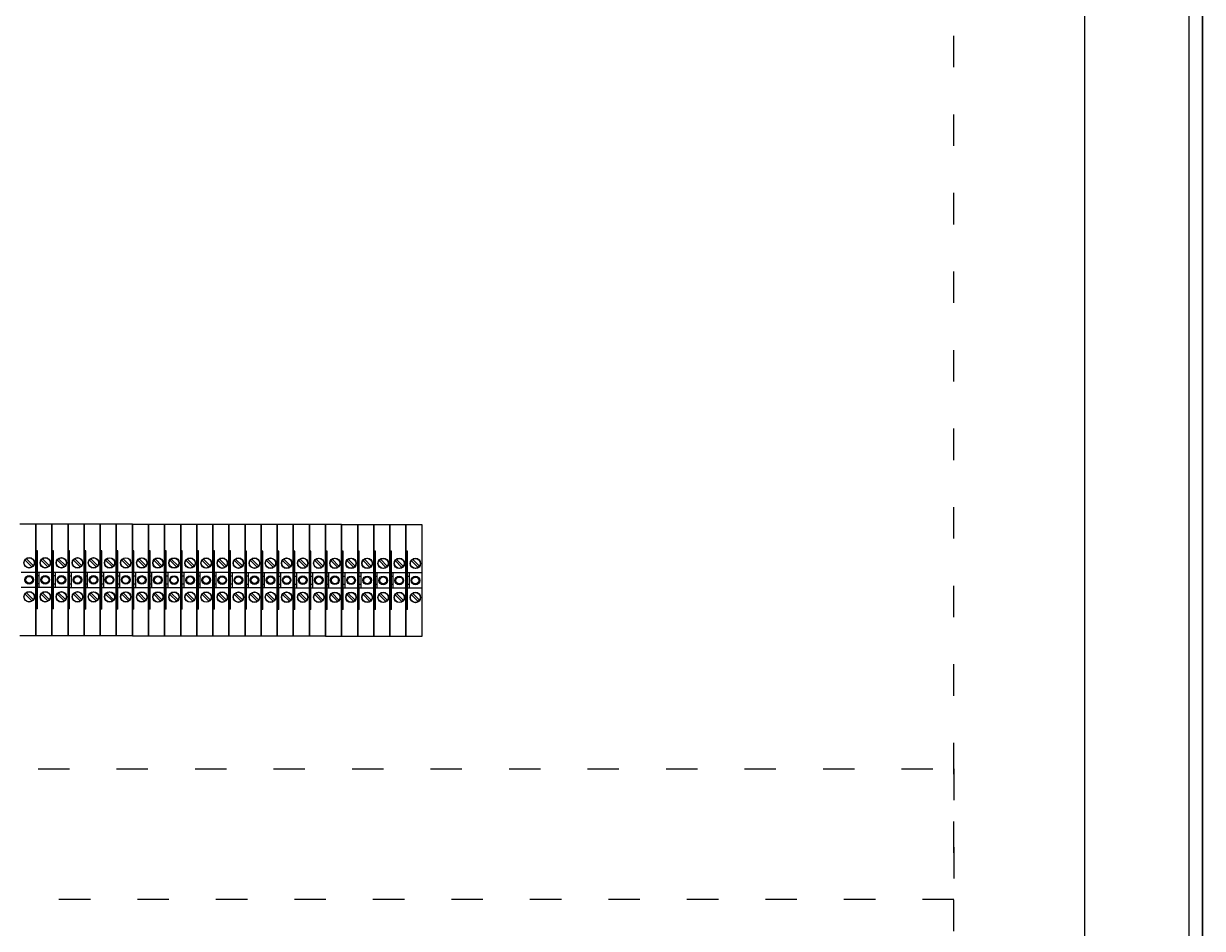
# Model space of a CAD drawing. Header units: millimetres. Extents: x 14879 to 38758, y -20740 to 1136.
# Drawn here: x 36266.6 to 36717.1, y -1366.2 to -1020.7 of the extents above; entities that cross this region are included whole.
import ezdxf

# ---------------------------------------------------------------- set-up
doc = ezdxf.new("R2010")
doc.units = ezdxf.units.MM
doc.linetypes.add('ACAD_ISO03W100', pattern=[30, 12, -18])
doc.linetypes.add('DOT', pattern=[0.559539, 0, -0.27977, 0, -0.27977])
doc.layers.add('1', color=7, linetype='Continuous')

msp = doc.modelspace()

# ---------------------------------------------------------------- linework, layer by layer
for p, q in [((36717.11, 288.21), (36717.11, -1666.79)), ((36717.11, -1711.79), (36717.11, 288.21)), ((36712.11, -1706.79), (36712.11, 283.21)), ((36672.11, 243.21), (36672.11, -1666.79))]:
    msp.add_line(p, q)
at = {"color": 1, "linetype": 'ACAD_ISO03W100'}
for points in [[(36622.12, -361.79), (36672.11, -361.79), (36672.11, -1487.35), (36622.12, -1487.35)], [(35912.11, -1355.22), (35912.11, -1305.23), (36622.12, -1305.23), (36622.12, -1355.22)]]:
    msp.add_lwpolyline(points, close=True, dxfattribs=at)
at = {"layer": '1', "color": 7}
for p, q in [((36271.28, -1211.85), (36265.13, -1211.85)), ((36271.28, -1254.38), (36271.28, -1211.85)), ((36271.28, -1211.85), (36271.28, -1221.98)), ((36277.43, -1211.85), (36271.28, -1211.85)), ((36277.43, -1254.38), (36277.43, -1211.85)), ((36277.43, -1211.87), (36277.43, -1221.99)), ((36283.58, -1211.87), (36277.43, -1211.87)), ((36283.58, -1254.39), (36283.58, -1211.87)), ((36283.58, -1211.88), (36283.58, -1222)), ((36289.73, -1211.88), (36283.58, -1211.88)), ((36289.73, -1254.4), (36289.73, -1211.88)), ((36289.73, -1211.89), (36289.73, -1222.02)), ((36295.88, -1211.89), (36289.73, -1211.89)), ((36295.88, -1254.42), (36295.88, -1211.89)), ((36295.88, -1211.9), (36295.88, -1222.03)), ((36302.03, -1211.9), (36295.88, -1211.9)), ((36302.03, -1254.43), (36302.03, -1211.9)), ((36302.03, -1211.9), (36302.03, -1222.03)), ((36308.18, -1211.9), (36302.03, -1211.9)), ((36308.18, -1254.43), (36308.18, -1211.9)), ((36308.18, -1211.92), (36308.18, -1222.04)), ((36314.33, -1211.92), (36308.18, -1211.92)), ((36314.33, -1254.44), (36314.33, -1211.92)), ((36314.33, -1211.93), (36314.33, -1222.05)), ((36320.48, -1211.93), (36314.33, -1211.93)), ((36320.48, -1254.45), (36320.48, -1211.93)), ((36320.48, -1211.94), (36320.48, -1222.07)), ((36326.63, -1211.94), (36320.48, -1211.94)), ((36326.63, -1254.47), (36326.63, -1211.94)), ((36326.63, -1211.95), (36326.63, -1222.08)), ((36332.78, -1211.95), (36326.63, -1211.95)), ((36332.78, -1254.48), (36332.78, -1211.95)), ((36332.78, -1211.95), (36332.78, -1222.08)), ((36338.93, -1211.95), (36332.78, -1211.95)), ((36338.93, -1254.48), (36338.93, -1211.95)), ((36338.93, -1211.97), (36338.93, -1222.09)), ((36345.08, -1211.97), (36338.93, -1211.97)), ((36345.08, -1254.49), (36345.08, -1211.97)), ((36345.08, -1211.98), (36345.08, -1222.1)), ((36351.23, -1211.98), (36345.08, -1211.98)), ((36351.23, -1254.5), (36351.23, -1211.98)), ((36351.23, -1211.99), (36351.23, -1222.12)), ((36357.38, -1211.99), (36351.23, -1211.99)), ((36357.38, -1254.52), (36357.38, -1211.99)), ((36357.38, -1212), (36357.38, -1222.13)), ((36363.53, -1212), (36357.38, -1212)), ((36363.53, -1254.53), (36363.53, -1212)), ((36363.53, -1212), (36363.53, -1222.13)), ((36369.68, -1212), (36363.53, -1212)), ((36369.68, -1254.53), (36369.68, -1212)), ((36369.68, -1212.02), (36369.68, -1222.14)), ((36375.83, -1212.02), (36369.68, -1212.02)), ((36375.83, -1254.54), (36375.83, -1212.02)), ((36375.83, -1212.03), (36375.83, -1222.15)), ((36381.98, -1212.03), (36375.83, -1212.03)), ((36381.98, -1254.55), (36381.98, -1212.03)), ((36381.98, -1212.04), (36381.98, -1222.17)), ((36388.13, -1212.04), (36381.98, -1212.04)), ((36388.13, -1254.57), (36388.13, -1212.04)), ((36388.13, -1212.05), (36388.13, -1222.18)), ((36394.28, -1212.05), (36388.13, -1212.05)), ((36394.28, -1254.58), (36394.28, -1212.05)), ((36394.28, -1212.05), (36394.28, -1222.18)), ((36400.43, -1212.05), (36394.28, -1212.05)), ((36400.43, -1254.58), (36400.43, -1212.05)), ((36400.43, -1212.07), (36400.43, -1222.19)), ((36406.58, -1212.07), (36400.43, -1212.07)), ((36406.58, -1254.59), (36406.58, -1212.07)), ((36406.58, -1212.08), (36406.58, -1222.2)), ((36412.73, -1212.08), (36406.58, -1212.08)), ((36412.73, -1254.6), (36412.73, -1212.08)), ((36412.73, -1212.09), (36412.73, -1222.22)), ((36418.88, -1212.09), (36412.73, -1212.09)), ((36418.88, -1254.62), (36418.88, -1212.09)), ((36267.69, -1225.07), (36270.26, -1227.64)), ((36271.88, -1221.98), (36271.28, -1221.98)), ((36271.28, -1221.98), (36271.28, -1244.23)), ((36271.88, -1244.23), (36271.88, -1221.98)), ((36273.84, -1225.07), (36276.41, -1227.64)), ((36278.03, -1221.99), (36277.43, -1221.99)), ((36277.43, -1221.99), (36277.43, -1244.24)), ((36278.03, -1244.24), (36278.03, -1221.99)), ((36279.99, -1225.08), (36282.56, -1227.65)), ((36284.18, -1222), (36283.58, -1222)), ((36283.58, -1222), (36283.58, -1244.25)), ((36284.18, -1244.25), (36284.18, -1222)), ((36286.14, -1225.1), (36288.71, -1227.67)), ((36290.33, -1222.02), (36289.73, -1222.02)), ((36289.73, -1222.02), (36289.73, -1244.27)), ((36290.33, -1244.27), (36290.33, -1222.02)), ((36292.29, -1225.11), (36294.86, -1227.68)), ((36296.48, -1222.03), (36295.88, -1222.03)), ((36295.88, -1222.03), (36295.88, -1244.28)), ((36296.48, -1244.28), (36296.48, -1222.03)), ((36298.44, -1225.12), (36301.01, -1227.69)), ((36302.63, -1222.03), (36302.03, -1222.03)), ((36302.03, -1222.03), (36302.03, -1244.28)), ((36302.63, -1244.28), (36302.63, -1222.03)), ((36304.59, -1225.12), (36307.16, -1227.69)), ((36308.78, -1222.04), (36308.18, -1222.04)), ((36308.18, -1222.04), (36308.18, -1244.29)), ((36308.78, -1244.29), (36308.78, -1222.04)), ((36310.74, -1225.13), (36313.31, -1227.7)), ((36314.93, -1222.05), (36314.33, -1222.05)), ((36314.33, -1222.05), (36314.33, -1244.3)), ((36314.93, -1244.3), (36314.93, -1222.05)), ((36316.89, -1225.15), (36319.46, -1227.72)), ((36321.08, -1222.07), (36320.48, -1222.07)), ((36320.48, -1222.07), (36320.48, -1244.32)), ((36321.08, -1244.32), (36321.08, -1222.07)), ((36323.04, -1225.16), (36325.61, -1227.73)), ((36327.23, -1222.08), (36326.63, -1222.08)), ((36326.63, -1222.08), (36326.63, -1244.33)), ((36327.23, -1244.33), (36327.23, -1222.08)), ((36329.19, -1225.17), (36331.76, -1227.74)), ((36333.38, -1222.08), (36332.78, -1222.08)), ((36332.78, -1222.08), (36332.78, -1244.33)), ((36333.38, -1244.33), (36333.38, -1222.08)), ((36335.34, -1225.17), (36337.91, -1227.74)), ((36339.53, -1222.09), (36338.93, -1222.09)), ((36338.93, -1222.09), (36338.93, -1244.34)), ((36339.53, -1244.34), (36339.53, -1222.09)), ((36341.49, -1225.18), (36344.06, -1227.75)), ((36345.68, -1222.1), (36345.08, -1222.1)), ((36345.08, -1222.1), (36345.08, -1244.35)), ((36345.68, -1244.35), (36345.68, -1222.1)), ((36347.64, -1225.2), (36350.21, -1227.77)), ((36351.83, -1222.12), (36351.23, -1222.12)), ((36351.23, -1222.12), (36351.23, -1244.37)), ((36351.83, -1244.37), (36351.83, -1222.12)), ((36353.79, -1225.21), (36356.36, -1227.78)), ((36357.98, -1222.13), (36357.38, -1222.13)), ((36357.38, -1222.13), (36357.38, -1244.38)), ((36357.98, -1244.38), (36357.98, -1222.13)), ((36359.94, -1225.22), (36362.51, -1227.79)), ((36364.13, -1222.13), (36363.53, -1222.13)), ((36363.53, -1222.13), (36363.53, -1244.38)), ((36364.13, -1244.38), (36364.13, -1222.13)), ((36366.09, -1225.22), (36368.66, -1227.79)), ((36370.28, -1222.14), (36369.68, -1222.14)), ((36369.68, -1222.14), (36369.68, -1244.39)), ((36370.28, -1244.39), (36370.28, -1222.14)), ((36372.24, -1225.23), (36374.81, -1227.8)), ((36376.43, -1222.15), (36375.83, -1222.15)), ((36375.83, -1222.15), (36375.83, -1244.4)), ((36376.43, -1244.4), (36376.43, -1222.15)), ((36378.39, -1225.25), (36380.96, -1227.82)), ((36382.58, -1222.17), (36381.98, -1222.17)), ((36381.98, -1222.17), (36381.98, -1244.42)), ((36382.58, -1244.42), (36382.58, -1222.17)), ((36384.54, -1225.26), (36387.11, -1227.83)), ((36388.73, -1222.18), (36388.13, -1222.18)), ((36388.13, -1222.18), (36388.13, -1244.43)), ((36388.73, -1244.43), (36388.73, -1222.18)), ((36390.69, -1225.27), (36393.26, -1227.84)), ((36394.88, -1222.18), (36394.28, -1222.18)), ((36394.28, -1222.18), (36394.28, -1244.43)), ((36394.88, -1244.43), (36394.88, -1222.18)), ((36396.84, -1225.27), (36399.41, -1227.84)), ((36401.03, -1222.19), (36400.43, -1222.19)), ((36400.43, -1222.19), (36400.43, -1244.44)), ((36401.03, -1244.44), (36401.03, -1222.19)), ((36402.99, -1225.28), (36405.56, -1227.85)), ((36407.18, -1222.2), (36406.58, -1222.2)), ((36406.58, -1222.2), (36406.58, -1244.45)), ((36407.18, -1244.45), (36407.18, -1222.2)), ((36409.14, -1225.3), (36411.71, -1227.87)), ((36413.33, -1222.22), (36412.73, -1222.22)), ((36412.73, -1222.22), (36412.73, -1244.47)), ((36413.33, -1244.47), (36413.33, -1222.22)), ((36415.29, -1225.31), (36417.86, -1227.88)), ((36269.76, -1228.14), (36267.19, -1225.57)), ((36275.91, -1228.14), (36273.34, -1225.57)), ((36282.06, -1228.15), (36279.49, -1225.58)), ((36288.21, -1228.16), (36285.64, -1225.59)), ((36294.36, -1228.17), (36291.79, -1225.6)), ((36300.51, -1228.19), (36297.94, -1225.62)), ((36306.66, -1228.19), (36304.09, -1225.62)), ((36312.81, -1228.2), (36310.24, -1225.63)), ((36318.96, -1228.21), (36316.39, -1225.64)), ((36325.11, -1228.22), (36322.54, -1225.65)), ((36331.26, -1228.24), (36328.69, -1225.67)), ((36337.41, -1228.24), (36334.84, -1225.67)), ((36343.56, -1228.25), (36340.99, -1225.68)), ((36349.71, -1228.26), (36347.14, -1225.69)), ((36355.86, -1228.27), (36353.29, -1225.7)), ((36362.01, -1228.29), (36359.44, -1225.72)), ((36368.16, -1228.29), (36365.59, -1225.72)), ((36374.31, -1228.3), (36371.74, -1225.73)), ((36380.46, -1228.31), (36377.89, -1225.74)), ((36386.61, -1228.32), (36384.04, -1225.75)), ((36392.76, -1228.34), (36390.19, -1225.77)), ((36398.91, -1228.34), (36396.34, -1225.77)), ((36405.06, -1228.35), (36402.49, -1225.78)), ((36411.21, -1228.36), (36408.64, -1225.79)), ((36417.36, -1228.37), (36414.79, -1225.8)), ((36271.28, -1230.25), (36265.73, -1230.25)), ((36277.43, -1230.25), (36271.88, -1230.25)), ((36271.88, -1231.5), (36272.6, -1231.5)), ((36272.6, -1231.5), (36272.6, -1230.25)), ((36272.6, -1234.7), (36272.6, -1231.5)), ((36283.58, -1230.27), (36278.03, -1230.27)), ((36278.03, -1231.52), (36278.75, -1231.52)), ((36278.75, -1231.52), (36278.75, -1230.27)), ((36278.75, -1234.72), (36278.75, -1231.52)), ((36289.73, -1230.28), (36284.18, -1230.28)), ((36284.18, -1231.53), (36284.9, -1231.53)), ((36284.9, -1231.53), (36284.9, -1230.28)), ((36284.9, -1234.73), (36284.9, -1231.53)), ((36295.88, -1230.29), (36290.33, -1230.29)), ((36290.33, -1231.54), (36291.05, -1231.54)), ((36291.05, -1231.54), (36291.05, -1230.29)), ((36291.05, -1234.74), (36291.05, -1231.54)), ((36302.03, -1230.3), (36296.48, -1230.3)), ((36296.48, -1231.55), (36297.2, -1231.55)), ((36297.2, -1231.55), (36297.2, -1230.3)), ((36297.2, -1234.75), (36297.2, -1231.55)), ((36308.18, -1230.3), (36302.63, -1230.3)), ((36302.63, -1231.55), (36303.35, -1231.55)), ((36303.35, -1231.55), (36303.35, -1230.3)), ((36303.35, -1234.75), (36303.35, -1231.55)), ((36314.33, -1230.32), (36308.78, -1230.32)), ((36308.78, -1231.57), (36309.5, -1231.57)), ((36309.5, -1231.57), (36309.5, -1230.32)), ((36309.5, -1234.77), (36309.5, -1231.57)), ((36320.48, -1230.33), (36314.93, -1230.33)), ((36314.93, -1231.58), (36315.65, -1231.58)), ((36315.65, -1231.58), (36315.65, -1230.33)), ((36315.65, -1234.78), (36315.65, -1231.58)), ((36326.63, -1230.34), (36321.08, -1230.34)), ((36321.08, -1231.59), (36321.8, -1231.59)), ((36321.8, -1231.59), (36321.8, -1230.34)), ((36321.8, -1234.79), (36321.8, -1231.59)), ((36332.78, -1230.35), (36327.23, -1230.35)), ((36327.23, -1231.6), (36327.95, -1231.6)), ((36327.95, -1231.6), (36327.95, -1230.35)), ((36327.95, -1234.8), (36327.95, -1231.6)), ((36338.93, -1230.35), (36333.38, -1230.35)), ((36333.38, -1231.6), (36334.1, -1231.6)), ((36334.1, -1231.6), (36334.1, -1230.35)), ((36334.1, -1234.8), (36334.1, -1231.6)), ((36345.08, -1230.37), (36339.53, -1230.37)), ((36339.53, -1231.62), (36340.25, -1231.62)), ((36340.25, -1231.62), (36340.25, -1230.37)), ((36340.25, -1234.82), (36340.25, -1231.62)), ((36351.23, -1230.38), (36345.68, -1230.38)), ((36345.68, -1231.63), (36346.4, -1231.63)), ((36346.4, -1231.63), (36346.4, -1230.38)), ((36346.4, -1234.83), (36346.4, -1231.63)), ((36357.38, -1230.39), (36351.83, -1230.39)), ((36351.83, -1231.64), (36352.55, -1231.64)), ((36352.55, -1231.64), (36352.55, -1230.39)), ((36352.55, -1234.84), (36352.55, -1231.64)), ((36363.53, -1230.4), (36357.98, -1230.4)), ((36357.98, -1231.65), (36358.7, -1231.65)), ((36358.7, -1231.65), (36358.7, -1230.4)), ((36358.7, -1234.85), (36358.7, -1231.65)), ((36369.68, -1230.4), (36364.13, -1230.4)), ((36364.13, -1231.65), (36364.85, -1231.65)), ((36364.85, -1231.65), (36364.85, -1230.4)), ((36364.85, -1234.85), (36364.85, -1231.65)), ((36375.83, -1230.42), (36370.28, -1230.42)), ((36370.28, -1231.67), (36371, -1231.67)), ((36371, -1231.67), (36371, -1230.42)), ((36371, -1234.87), (36371, -1231.67)), ((36381.98, -1230.43), (36376.43, -1230.43)), ((36376.43, -1231.68), (36377.15, -1231.68)), ((36377.15, -1231.68), (36377.15, -1230.43)), ((36377.15, -1234.88), (36377.15, -1231.68)), ((36388.13, -1230.44), (36382.58, -1230.44)), ((36382.58, -1231.69), (36383.3, -1231.69)), ((36383.3, -1231.69), (36383.3, -1230.44)), ((36383.3, -1234.89), (36383.3, -1231.69)), ((36394.28, -1230.45), (36388.73, -1230.45)), ((36388.73, -1231.7), (36389.45, -1231.7)), ((36389.45, -1231.7), (36389.45, -1230.45)), ((36389.45, -1234.9), (36389.45, -1231.7)), ((36400.43, -1230.45), (36394.88, -1230.45)), ((36394.88, -1231.7), (36395.6, -1231.7)), ((36395.6, -1231.7), (36395.6, -1230.45)), ((36395.6, -1234.9), (36395.6, -1231.7)), ((36406.58, -1230.47), (36401.03, -1230.47)), ((36401.03, -1231.72), (36401.75, -1231.72)), ((36401.75, -1231.72), (36401.75, -1230.47)), ((36401.75, -1234.92), (36401.75, -1231.72)), ((36412.73, -1230.48), (36407.18, -1230.48)), ((36407.18, -1231.73), (36407.9, -1231.73)), ((36407.9, -1231.73), (36407.9, -1230.48)), ((36407.9, -1234.93), (36407.9, -1231.73)), ((36418.88, -1230.49), (36413.33, -1230.49)), ((36413.33, -1231.74), (36414.05, -1231.74)), ((36414.05, -1231.74), (36414.05, -1230.49)), ((36414.05, -1234.94), (36414.05, -1231.74)), ((36265.73, -1235.95), (36271.28, -1235.95)), ((36269.76, -1241.14), (36267.19, -1238.57)), ((36267.69, -1238.07), (36270.26, -1240.64)), ((36272.6, -1234.7), (36271.88, -1234.7)), ((36271.88, -1235.95), (36277.43, -1235.95)), ((36272.6, -1235.95), (36272.6, -1234.7)), ((36275.91, -1241.14), (36273.34, -1238.57)), ((36273.84, -1238.07), (36276.41, -1240.64)), ((36278.75, -1234.72), (36278.03, -1234.72)), ((36278.03, -1235.97), (36283.58, -1235.97)), ((36278.75, -1235.97), (36278.75, -1234.72)), ((36282.06, -1241.15), (36279.49, -1238.58)), ((36279.99, -1238.08), (36282.56, -1240.65)), ((36284.9, -1234.73), (36284.18, -1234.73)), ((36284.18, -1235.98), (36289.73, -1235.98)), ((36284.9, -1235.98), (36284.9, -1234.73)), ((36288.21, -1241.16), (36285.64, -1238.59)), ((36286.14, -1238.1), (36288.71, -1240.67)), ((36291.05, -1234.74), (36290.33, -1234.74)), ((36290.33, -1235.99), (36295.88, -1235.99)), ((36291.05, -1235.99), (36291.05, -1234.74)), ((36294.36, -1241.17), (36291.79, -1238.6)), ((36292.29, -1238.11), (36294.86, -1240.68)), ((36297.2, -1234.75), (36296.48, -1234.75)), ((36296.48, -1236), (36302.03, -1236)), ((36297.2, -1236), (36297.2, -1234.75)), ((36300.51, -1241.19), (36297.94, -1238.62)), ((36298.44, -1238.12), (36301.01, -1240.69)), ((36303.35, -1234.75), (36302.63, -1234.75)), ((36302.63, -1236), (36308.18, -1236)), ((36303.35, -1236), (36303.35, -1234.75)), ((36306.66, -1241.19), (36304.09, -1238.62)), ((36304.59, -1238.12), (36307.16, -1240.69)), ((36309.5, -1234.77), (36308.78, -1234.77)), ((36308.78, -1236.02), (36314.33, -1236.02)), ((36309.5, -1236.02), (36309.5, -1234.77)), ((36312.81, -1241.2), (36310.24, -1238.63)), ((36310.74, -1238.13), (36313.31, -1240.7)), ((36315.65, -1234.78), (36314.93, -1234.78)), ((36314.93, -1236.03), (36320.48, -1236.03)), ((36315.65, -1236.03), (36315.65, -1234.78)), ((36318.96, -1241.21), (36316.39, -1238.64)), ((36316.89, -1238.15), (36319.46, -1240.72)), ((36321.8, -1234.79), (36321.08, -1234.79)), ((36321.08, -1236.04), (36326.63, -1236.04)), ((36321.8, -1236.04), (36321.8, -1234.79)), ((36325.11, -1241.22), (36322.54, -1238.65)), ((36323.04, -1238.16), (36325.61, -1240.73)), ((36327.95, -1234.8), (36327.23, -1234.8)), ((36327.23, -1236.05), (36332.78, -1236.05)), ((36327.95, -1236.05), (36327.95, -1234.8)), ((36331.26, -1241.24), (36328.69, -1238.67)), ((36329.19, -1238.17), (36331.76, -1240.74)), ((36334.1, -1234.8), (36333.38, -1234.8)), ((36333.38, -1236.05), (36338.93, -1236.05)), ((36334.1, -1236.05), (36334.1, -1234.8)), ((36337.41, -1241.24), (36334.84, -1238.67)), ((36335.34, -1238.17), (36337.91, -1240.74)), ((36340.25, -1234.82), (36339.53, -1234.82)), ((36339.53, -1236.07), (36345.08, -1236.07)), ((36340.25, -1236.07), (36340.25, -1234.82)), ((36343.56, -1241.25), (36340.99, -1238.68)), ((36341.49, -1238.18), (36344.06, -1240.75)), ((36346.4, -1234.83), (36345.68, -1234.83)), ((36345.68, -1236.08), (36351.23, -1236.08)), ((36346.4, -1236.08), (36346.4, -1234.83)), ((36349.71, -1241.26), (36347.14, -1238.69)), ((36347.64, -1238.2), (36350.21, -1240.77)), ((36352.55, -1234.84), (36351.83, -1234.84)), ((36351.83, -1236.09), (36357.38, -1236.09)), ((36352.55, -1236.09), (36352.55, -1234.84)), ((36355.86, -1241.27), (36353.29, -1238.7)), ((36353.79, -1238.21), (36356.36, -1240.78)), ((36358.7, -1234.85), (36357.98, -1234.85)), ((36357.98, -1236.1), (36363.53, -1236.1)), ((36358.7, -1236.1), (36358.7, -1234.85)), ((36362.01, -1241.29), (36359.44, -1238.72)), ((36359.94, -1238.22), (36362.51, -1240.79)), ((36364.85, -1234.85), (36364.13, -1234.85)), ((36364.13, -1236.1), (36369.68, -1236.1)), ((36364.85, -1236.1), (36364.85, -1234.85)), ((36368.16, -1241.29), (36365.59, -1238.72)), ((36366.09, -1238.22), (36368.66, -1240.79)), ((36371, -1234.87), (36370.28, -1234.87)), ((36370.28, -1236.12), (36375.83, -1236.12)), ((36371, -1236.12), (36371, -1234.87)), ((36374.31, -1241.3), (36371.74, -1238.73)), ((36372.24, -1238.23), (36374.81, -1240.8)), ((36377.15, -1234.88), (36376.43, -1234.88)), ((36376.43, -1236.13), (36381.98, -1236.13)), ((36377.15, -1236.13), (36377.15, -1234.88)), ((36380.46, -1241.31), (36377.89, -1238.74)), ((36378.39, -1238.25), (36380.96, -1240.82)), ((36383.3, -1234.89), (36382.58, -1234.89)), ((36382.58, -1236.14), (36388.13, -1236.14)), ((36383.3, -1236.14), (36383.3, -1234.89)), ((36386.61, -1241.32), (36384.04, -1238.75)), ((36384.54, -1238.26), (36387.11, -1240.83)), ((36389.45, -1234.9), (36388.73, -1234.9)), ((36388.73, -1236.15), (36394.28, -1236.15)), ((36389.45, -1236.15), (36389.45, -1234.9)), ((36392.76, -1241.34), (36390.19, -1238.77)), ((36390.69, -1238.27), (36393.26, -1240.84)), ((36395.6, -1234.9), (36394.88, -1234.9)), ((36394.88, -1236.15), (36400.43, -1236.15)), ((36395.6, -1236.15), (36395.6, -1234.9)), ((36398.91, -1241.34), (36396.34, -1238.77)), ((36396.84, -1238.27), (36399.41, -1240.84)), ((36401.75, -1234.92), (36401.03, -1234.92)), ((36401.03, -1236.17), (36406.58, -1236.17)), ((36401.75, -1236.17), (36401.75, -1234.92)), ((36405.06, -1241.35), (36402.49, -1238.78)), ((36402.99, -1238.28), (36405.56, -1240.85)), ((36407.9, -1234.93), (36407.18, -1234.93)), ((36407.18, -1236.18), (36412.73, -1236.18)), ((36407.9, -1236.18), (36407.9, -1234.93)), ((36411.21, -1241.36), (36408.64, -1238.79)), ((36409.14, -1238.3), (36411.71, -1240.87)), ((36414.05, -1234.94), (36413.33, -1234.94)), ((36413.33, -1236.19), (36418.88, -1236.19)), ((36414.05, -1236.19), (36414.05, -1234.94)), ((36417.36, -1241.37), (36414.79, -1238.8)), ((36415.29, -1238.31), (36417.86, -1240.88)), ((36271.88, -1244.23), (36271.28, -1244.23)), ((36271.28, -1244.23), (36271.28, -1254.38)), ((36278.03, -1244.24), (36277.43, -1244.24)), ((36277.43, -1244.24), (36277.43, -1254.39)), ((36284.18, -1244.25), (36283.58, -1244.25)), ((36283.58, -1244.25), (36283.58, -1254.4)), ((36290.33, -1244.27), (36289.73, -1244.27)), ((36289.73, -1244.27), (36289.73, -1254.42)), ((36296.48, -1244.28), (36295.88, -1244.28)), ((36295.88, -1244.28), (36295.88, -1254.43)), ((36302.63, -1244.28), (36302.03, -1244.28)), ((36302.03, -1244.28), (36302.03, -1254.43)), ((36308.78, -1244.29), (36308.18, -1244.29)), ((36308.18, -1244.29), (36308.18, -1254.44)), ((36314.93, -1244.3), (36314.33, -1244.3)), ((36314.33, -1244.3), (36314.33, -1254.45)), ((36321.08, -1244.32), (36320.48, -1244.32)), ((36320.48, -1244.32), (36320.48, -1254.47)), ((36327.23, -1244.33), (36326.63, -1244.33)), ((36326.63, -1244.33), (36326.63, -1254.48)), ((36333.38, -1244.33), (36332.78, -1244.33)), ((36332.78, -1244.33), (36332.78, -1254.48)), ((36339.53, -1244.34), (36338.93, -1244.34)), ((36338.93, -1244.34), (36338.93, -1254.49)), ((36345.68, -1244.35), (36345.08, -1244.35)), ((36345.08, -1244.35), (36345.08, -1254.5)), ((36351.83, -1244.37), (36351.23, -1244.37)), ((36351.23, -1244.37), (36351.23, -1254.52)), ((36357.98, -1244.38), (36357.38, -1244.38)), ((36357.38, -1244.38), (36357.38, -1254.53)), ((36364.13, -1244.38), (36363.53, -1244.38)), ((36363.53, -1244.38), (36363.53, -1254.53)), ((36370.28, -1244.39), (36369.68, -1244.39)), ((36369.68, -1244.39), (36369.68, -1254.54)), ((36376.43, -1244.4), (36375.83, -1244.4)), ((36375.83, -1244.4), (36375.83, -1254.55)), ((36382.58, -1244.42), (36381.98, -1244.42)), ((36381.98, -1244.42), (36381.98, -1254.57)), ((36388.73, -1244.43), (36388.13, -1244.43)), ((36388.13, -1244.43), (36388.13, -1254.58)), ((36394.88, -1244.43), (36394.28, -1244.43)), ((36394.28, -1244.43), (36394.28, -1254.58)), ((36401.03, -1244.44), (36400.43, -1244.44)), ((36400.43, -1244.44), (36400.43, -1254.59)), ((36407.18, -1244.45), (36406.58, -1244.45)), ((36406.58, -1244.45), (36406.58, -1254.6)), ((36413.33, -1244.47), (36412.73, -1244.47)), ((36412.73, -1244.47), (36412.73, -1254.62)), ((36265.13, -1254.38), (36271.28, -1254.38)), ((36271.28, -1254.38), (36277.43, -1254.38)), ((36277.43, -1254.39), (36283.58, -1254.39)), ((36283.58, -1254.4), (36289.73, -1254.4)), ((36289.73, -1254.42), (36295.88, -1254.42)), ((36295.88, -1254.43), (36302.03, -1254.43)), ((36302.03, -1254.43), (36308.18, -1254.43)), ((36308.18, -1254.44), (36314.33, -1254.44)), ((36314.33, -1254.45), (36320.48, -1254.45)), ((36320.48, -1254.47), (36326.63, -1254.47)), ((36326.63, -1254.48), (36332.78, -1254.48)), ((36332.78, -1254.48), (36338.93, -1254.48)), ((36338.93, -1254.49), (36345.08, -1254.49)), ((36345.08, -1254.5), (36351.23, -1254.5)), ((36351.23, -1254.52), (36357.38, -1254.52)), ((36357.38, -1254.53), (36363.53, -1254.53)), ((36363.53, -1254.53), (36369.68, -1254.53)), ((36369.68, -1254.54), (36375.83, -1254.54)), ((36375.83, -1254.55), (36381.98, -1254.55)), ((36381.98, -1254.57), (36388.13, -1254.57)), ((36388.13, -1254.58), (36394.28, -1254.58)), ((36394.28, -1254.58), (36400.43, -1254.58)), ((36400.43, -1254.59), (36406.58, -1254.59)), ((36406.58, -1254.6), (36412.73, -1254.6)), ((36412.73, -1254.62), (36418.88, -1254.62))]:
    msp.add_line(p, q, dxfattribs=at)
for centre, radius in [((36268.73, -1226.6), 2), ((36268.73, -1226.6), 1.9), ((36274.88, -1226.6), 2), ((36274.88, -1226.6), 1.9), ((36281.03, -1226.62), 2), ((36281.03, -1226.62), 1.9), ((36287.18, -1226.63), 2), ((36287.18, -1226.63), 1.9), ((36293.33, -1226.64), 2), ((36293.33, -1226.64), 1.9), ((36299.48, -1226.65), 2), ((36299.48, -1226.65), 1.9), ((36305.63, -1226.65), 2), ((36305.63, -1226.65), 1.9), ((36311.78, -1226.67), 2), ((36311.78, -1226.67), 1.9), ((36317.93, -1226.68), 2), ((36317.93, -1226.68), 1.9), ((36324.08, -1226.69), 2), ((36324.08, -1226.69), 1.9), ((36330.23, -1226.7), 2), ((36330.23, -1226.7), 1.9), ((36336.38, -1226.7), 2), ((36336.38, -1226.7), 1.9), ((36342.53, -1226.72), 2), ((36342.53, -1226.72), 1.9), ((36348.68, -1226.73), 2), ((36348.68, -1226.73), 1.9), ((36354.83, -1226.74), 2), ((36354.83, -1226.74), 1.9), ((36360.98, -1226.75), 2), ((36360.98, -1226.75), 1.9), ((36367.13, -1226.75), 2), ((36367.13, -1226.75), 1.9), ((36373.28, -1226.77), 2), ((36373.28, -1226.77), 1.9), ((36379.43, -1226.78), 2), ((36379.43, -1226.78), 1.9), ((36385.58, -1226.79), 2), ((36385.58, -1226.79), 1.9), ((36391.73, -1226.8), 2), ((36391.73, -1226.8), 1.9), ((36397.88, -1226.8), 2), ((36397.88, -1226.8), 1.9), ((36404.03, -1226.82), 2), ((36404.03, -1226.82), 1.9), ((36410.18, -1226.83), 2), ((36410.18, -1226.83), 1.9), ((36416.33, -1226.84), 2), ((36416.33, -1226.84), 1.9), ((36268.73, -1233.1), 1.65), ((36268.73, -1233.1), 1.3), ((36274.88, -1233.1), 1.65), ((36274.88, -1233.1), 1.3), ((36281.03, -1233.12), 1.65), ((36281.03, -1233.12), 1.3), ((36287.18, -1233.13), 1.65), ((36287.18, -1233.13), 1.3), ((36293.33, -1233.14), 1.65), ((36293.33, -1233.14), 1.3), ((36299.48, -1233.15), 1.65), ((36299.48, -1233.15), 1.3), ((36305.63, -1233.15), 1.65), ((36305.63, -1233.15), 1.3), ((36311.78, -1233.17), 1.65), ((36311.78, -1233.17), 1.3), ((36317.93, -1233.18), 1.65), ((36317.93, -1233.18), 1.3), ((36324.08, -1233.19), 1.65), ((36324.08, -1233.19), 1.3), ((36330.23, -1233.2), 1.65), ((36330.23, -1233.2), 1.3), ((36336.38, -1233.2), 1.65), ((36336.38, -1233.2), 1.3), ((36342.53, -1233.22), 1.65), ((36342.53, -1233.22), 1.3), ((36348.68, -1233.23), 1.65), ((36348.68, -1233.23), 1.3), ((36354.83, -1233.24), 1.65), ((36354.83, -1233.24), 1.3), ((36360.98, -1233.25), 1.65), ((36360.98, -1233.25), 1.3), ((36367.13, -1233.25), 1.65), ((36367.13, -1233.25), 1.3), ((36373.28, -1233.27), 1.65), ((36373.28, -1233.27), 1.3), ((36379.43, -1233.28), 1.65), ((36379.43, -1233.28), 1.3), ((36385.58, -1233.29), 1.65), ((36385.58, -1233.29), 1.3), ((36391.73, -1233.3), 1.65), ((36391.73, -1233.3), 1.3), ((36397.88, -1233.3), 1.65), ((36397.88, -1233.3), 1.3), ((36404.03, -1233.32), 1.65), ((36404.03, -1233.32), 1.3), ((36410.18, -1233.33), 1.65), ((36410.18, -1233.33), 1.3), ((36416.33, -1233.34), 1.65), ((36416.33, -1233.34), 1.3), ((36268.73, -1239.6), 2), ((36268.73, -1239.6), 1.9), ((36274.88, -1239.6), 2), ((36274.88, -1239.6), 1.9), ((36281.03, -1239.62), 2), ((36281.03, -1239.62), 1.9), ((36287.18, -1239.63), 2), ((36287.18, -1239.63), 1.9), ((36293.33, -1239.64), 2), ((36293.33, -1239.64), 1.9), ((36299.48, -1239.65), 2), ((36299.48, -1239.65), 1.9), ((36305.63, -1239.65), 2), ((36305.63, -1239.65), 1.9), ((36311.78, -1239.67), 2), ((36311.78, -1239.67), 1.9), ((36317.93, -1239.68), 2), ((36317.93, -1239.68), 1.9), ((36324.08, -1239.69), 2), ((36324.08, -1239.69), 1.9), ((36330.23, -1239.7), 2), ((36330.23, -1239.7), 1.9), ((36336.38, -1239.7), 2), ((36336.38, -1239.7), 1.9), ((36342.53, -1239.72), 2), ((36342.53, -1239.72), 1.9), ((36348.68, -1239.73), 2), ((36348.68, -1239.73), 1.9), ((36354.83, -1239.74), 2), ((36354.83, -1239.74), 1.9), ((36360.98, -1239.75), 2), ((36360.98, -1239.75), 1.9), ((36367.13, -1239.75), 2), ((36367.13, -1239.75), 1.9), ((36373.28, -1239.77), 2), ((36373.28, -1239.77), 1.9), ((36379.43, -1239.78), 2), ((36379.43, -1239.78), 1.9), ((36385.58, -1239.79), 2), ((36385.58, -1239.79), 1.9), ((36391.73, -1239.8), 2), ((36391.73, -1239.8), 1.9), ((36397.88, -1239.8), 2), ((36397.88, -1239.8), 1.9), ((36404.03, -1239.82), 2), ((36404.03, -1239.82), 1.9), ((36410.18, -1239.83), 2), ((36410.18, -1239.83), 1.9), ((36416.33, -1239.84), 2), ((36416.33, -1239.84), 1.9)]:
    msp.add_circle(centre, radius, dxfattribs=at)
at = {"layer": '1', "color": 7, "linetype": 'DOT'}
for p in [(36271.28, -1215.6), (36277.43, -1215.62), (36283.58, -1215.63), (36289.73, -1215.64), (36295.88, -1215.65), (36302.03, -1215.65), (36308.18, -1215.67), (36314.33, -1215.68), (36320.48, -1215.69), (36326.63, -1215.7), (36332.78, -1215.7), (36338.93, -1215.72), (36345.08, -1215.73), (36351.23, -1215.74), (36357.38, -1215.75), (36363.53, -1215.75), (36369.68, -1215.77), (36375.83, -1215.78), (36381.98, -1215.79), (36388.13, -1215.8), (36394.28, -1215.8), (36400.43, -1215.82), (36406.58, -1215.83), (36412.73, -1215.84)]:
    msp.add_point(p, dxfattribs=at)

doc.saveas('drawing.dxf')
